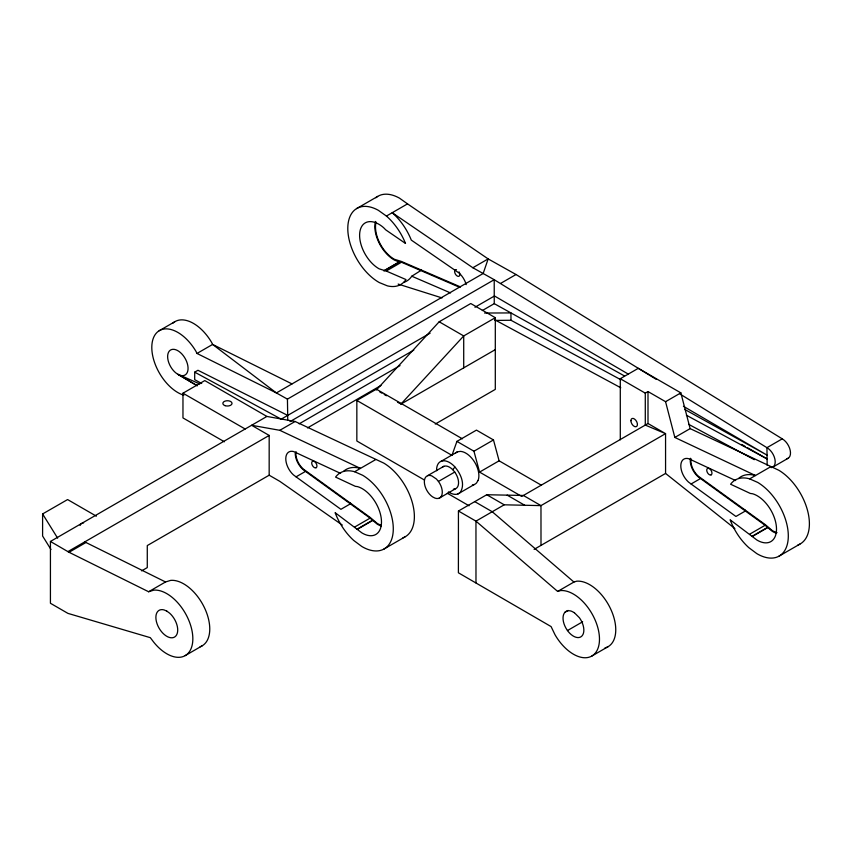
<?xml version="1.0" encoding="UTF-8"?>
<svg xmlns="http://www.w3.org/2000/svg" width="852" height="852" viewBox="0 0 852 852"><rect width="100%" height="100%" fill="white"/><g stroke="black" fill="none" stroke-linecap="round" stroke-linejoin="round"><path stroke-width="1.28" d="M96.351 516.163L67.596 499.56L42.6 513.948L42.6 536.014L50.982 549.508M50.438 541.457L50.428 603.269L67.947 613.387L150.303 637.669L153.775 642.227A36.828 21.257 60 0 0 192.84 638.744A36.828 21.257 60 0 0 153.775 590.148L148.621 591.746L69.044 552.277L50.438 541.457L266.9 416.447L295.122 421.484L383.805 463.115A43.921 25.358 60 0 1 412.666 503.883A43.921 25.358 60 0 1 402.932 537.825M266.9 416.447L204.799 380.588L182.967 393.198L182.967 417.927L224.427 441.794M141.613 570.872L147.279 567.592L147.279 545.568L269.168 475.203L269.179 435.436L251.606 425.276L279.818 430.313L360.449 468.387A43.921 25.358 60 0 0 343.686 471.22M458.44 511.008L458.397 572.789L551.095 626.593L555.025 634.772A36.828 21.257 60 0 0 590.17 656.839A36.828 21.257 60 0 0 594.771 619.212A36.828 21.257 60 0 0 560.414 590.585L557.655 591.437L475.959 521.136L458.44 511.008L486.758 494.735L523.394 495.47L540.977 505.619L540.999 545.386M424.402 480.006L356.839 441.006L356.839 400.44L376.371 389.162L376.371 389.96L439.185 321.779L470.762 303.525L495.31 317.69L495.3 389.385L435.265 424.051M482.328 310.543L494.256 303.653L494.213 279.701L472.849 267.741L392.218 212.712A43.921 25.358 60 0 1 411.292 240.094L458.94 272.959A14.878 8.584 60 0 1 466.204 284.6M541.265 485.161L499.102 460.815L493.478 439.941L476.46 430.111L456.928 441.389L451.954 455.351L356.839 400.44M421.495 270.105L411.772 276.218A43.921 25.358 60 0 1 403.923 282.342M478.11 480.379L476.534 482.956A18.414 10.629 60 0 1 472.381 484.958M400.898 403.326L400.898 404.125L463.712 335.944L495.31 317.69M442.241 467.397A12.684 7.327 60 0 1 452.657 469.612L454.979 467.12M645.294 425.467L645.283 393.145L647.999 391.558L665.561 401.686L674.837 437.449L755.468 475.522A43.921 25.358 60 0 0 738.705 478.355M456.928 441.389L473.946 451.219L479.57 472.093L521.733 496.439L647.999 423.519L647.999 391.558M356.562 208.612L377.649 196.439M159.154 330.768L174.777 321.747M386.425 216.057A43.921 25.358 60 0 1 405.499 243.438L385.775 229.891L383.538 227.612A27.211 15.709 60 0 0 359.736 232.852A27.211 15.709 60 0 0 379.14 268.838L386.233 271.032L405.978 279.562A43.921 25.358 60 0 1 387.34 285.846L379.321 282.576A43.921 25.358 60 0 1 347.797 229.071A43.921 25.358 60 0 1 378.373 210.327L386.425 216.057L407.522 203.873L488.153 258.912L516.024 274.514L782.242 438.844A11.513 6.646 60 0 1 790.187 450.261A11.513 6.646 60 0 1 786.545 458.791M183.883 395.232A36.828 21.257 60 0 1 152.732 340.033A36.828 21.257 60 0 1 195.971 351.375L196.993 353.452L212.617 344.432L292.012 383.911M201.711 383.485L194.693 379.672L194.693 372.154L197.952 370.269L287.699 415.403L287.699 420.419M383.858 270.755L399.087 261.969M384.114 270.861L399.343 262.065L401.462 262.235L459.995 287.465M386.233 271.032L401.462 262.235M472.849 267.741L488.153 258.912L483.159 273.503L276.389 392.942L196.993 353.452M172.988 323.089A36.828 21.257 60 0 1 211.594 342.355L212.617 344.432L276.389 392.942L287.433 399.13L494.213 279.701L656.391 379.438M500.731 283.343L516.024 274.514M430.153 333.132L281.192 419.163L194.693 372.154M474.958 307.252L494.479 295.974L628.478 374.209M290 421.602L413.795 350.119M67.947 551.585L269.179 435.436M279.818 430.313L295.122 421.484M69.044 552.277L85.967 542.5L165.533 581.969L170.698 580.382A36.828 21.257 60 0 1 205.183 609.297A36.828 21.257 60 0 1 200.113 646.764M299.169 423.827L400.035 365.593M307.497 427.917L381.014 385.455M400.898 404.125L495.3 349.629M340.63 473.414L293.727 451.592A14.878 8.584 60 0 0 285.782 458.589A14.878 8.584 60 0 0 293.418 474.873L296.059 476.843L305.495 471.401L370.087 518.133L377.18 524.129A27.211 15.709 60 0 0 381.185 526.025M354.656 471.731L362.707 475.299A43.921 25.358 60 0 1 393.283 529.348A43.921 25.358 60 0 1 361.759 546.452L353.74 540.466A43.921 25.358 60 0 1 335.113 512.67L361.94 532.926A27.211 15.709 60 0 0 381.355 519.347A27.211 15.709 60 0 0 357.542 486.62L355.316 486.322L335.582 477.088A43.921 25.358 60 0 1 354.656 471.731L375.753 459.547M148.621 591.746L165.533 581.969M436.693 470.719L436.629 468.781A18.414 10.629 60 0 1 441.219 461.23L457.503 451.826L460.368 451.379A18.414 10.629 60 0 1 474.66 462.167A18.414 10.629 60 0 1 478.11 480.379M427.555 475.704L443.828 466.31M473.946 451.219L493.478 439.941M354.858 526.93L370.087 518.133M438.46 481.455L436.384 479.005L431.762 475.874A12.684 7.327 60 0 0 424.36 482.253A12.684 7.327 60 0 0 432.539 496.844L434.882 498.069A12.684 7.327 60 0 0 442.082 494.267A12.684 7.327 60 0 0 438.46 481.455L454.734 472.061L452.657 469.612M356.977 529.209L372.207 520.412M357.222 529.401L372.462 520.604M620.299 439.813L620.288 378.714L638.297 368.32L680.854 392.868L690.141 428.62L778.824 470.261A43.921 25.358 60 0 1 807.685 511.03A43.921 25.358 60 0 1 797.951 544.971M479.57 472.093L499.102 460.815M439.089 498.239L455.362 488.835M457.971 493.926L474.245 484.522M185.214 655.603L202.137 645.827M383.858 549.103L404.945 536.92M665.561 401.686L680.854 392.868M734.903 528.613L665.572 473.435L665.561 433.647L540.977 505.619L504.214 504.81L475.959 521.136L475.98 582.938M674.837 437.449L690.141 428.62M665.572 473.435L534.108 549.37M735.649 480.56L688.757 458.727A14.878 8.584 60 0 0 680.801 465.735A14.878 8.584 60 0 0 688.437 482.008L691.078 483.989L700.514 478.536L765.107 525.279L772.2 531.265A27.211 15.709 60 0 0 776.215 533.171M782.242 438.844L766.949 447.683L767.173 465.33M749.675 478.867L757.737 482.434A43.921 25.358 60 0 1 788.302 536.494A43.921 25.358 60 0 1 756.778 553.598L748.759 547.602A43.921 25.358 60 0 1 730.132 519.805L756.959 540.062A27.211 15.709 60 0 0 776.374 526.493A27.211 15.709 60 0 0 752.561 493.755L750.335 493.457L730.601 484.224A43.921 25.358 60 0 1 749.675 478.867L770.772 466.694M557.655 591.437L573.928 582.044L576.697 581.192A36.828 21.257 60 0 1 611.555 610.98A36.828 21.257 60 0 1 605.016 647.914M772.913 467.066L788.207 458.227M564.908 612.322L568.156 610.437M567.464 630.555L582.651 621.779M749.877 534.076L765.107 525.279M751.996 536.355L767.226 527.558M752.252 536.536L767.482 527.739M591.852 656.04L608.126 646.647M778.877 556.239L799.975 544.066M441.219 461.23L444.094 460.772A18.414 10.629 60 0 1 454.041 466.012C460.197 472.668 465.81 483.787 460.261 492.349A18.414 10.629 60 0 1 448.461 491.902M495.15 320.427L510.987 320.267L620.916 379.779M484.575 313.025L510.944 312.929L510.987 320.267M398.15 284.078L442.039 297.923M399.343 262.065L394.38 260.041A27.211 15.709 60 0 1 375.423 221.456M645.294 425.095L665.561 433.647L647.999 423.519M180.486 375.412L177.844 374.284A14.441 8.339 60 0 1 168.59 352.164A14.441 8.339 60 0 1 185.672 359.427A14.441 8.339 60 0 1 180.486 375.412L199.762 383.954M459.952 286.687L401.292 261.404L394.37 259.274A26.284 15.176 60 0 1 376.052 222.01M411.772 276.218L450.559 292.918M620.757 387.756L494.746 319.766M688.704 424.349L754.308 459.675M686.403 415.233L767.088 458.908L747.46 447.726M494.256 303.653L624.505 375.977M684.763 409.439L767.045 455.128L683.442 406.308M741.677 444.424L745.149 446.405M620.288 378.714L645.283 393.145M439.185 321.779L463.712 335.944L463.712 367.872M376.371 389.162L462.37 438.812M379.715 391.888L381.941 393.177M384.177 394.465L386.403 395.754M397.554 402.197L399.78 403.475M507.174 495.14L524.704 505.257M486.758 494.735L504.214 504.81M474.777 501.647L492.232 511.732L573.928 582.044M447.3 493.233L469.058 505.79M182.967 393.198L245.163 429.003M269.168 475.203L279.818 481.348L342.302 525.056M197.142 385.668L177.844 374.284L197.206 385.754M680.088 394.061L766.949 447.683A11.513 6.646 60 0 1 774.894 459.1A11.513 6.646 60 0 1 771.241 467.62M84.88 541.829L85.967 542.5M407.522 203.873L399.471 198.143A43.921 25.358 60 0 0 375.849 197.739M691.078 483.989L735.926 516.461L745.362 511.008L745.085 510.028M296.059 476.843L340.906 509.326L350.342 503.873L350.055 502.882M700.514 478.536L697.884 476.566A14.878 8.584 60 0 1 690.429 458.28M305.495 471.401L302.865 469.42A14.878 8.584 60 0 1 295.218 453.147M42.6 513.948L57.638 538.155M287.433 399.13L287.699 415.403M80.184 525.439A4.601 2.662 0 0 1 80.344 524.747M80.802 524.108A4.601 2.662 0 0 1 83.602 522.872M454.734 472.061A12.684 7.327 60 0 1 453.392 489.154M691.068 458.802A13.951 8.051 60 0 0 700.61 477.844L765.288 524.64L772.21 530.519A26.284 15.176 60 0 0 777.024 532.649M296.049 451.656A13.951 8.051 60 0 0 305.591 470.698L370.258 517.505L377.191 523.373A26.284 15.176 60 0 0 380.823 525.13M455.202 453.402A18.414 10.629 60 0 1 457.503 451.826M456.512 269.69A3.685 2.13 60 0 0 455.405 274.11L455.958 274.887A3.685 2.13 60 0 0 458.557 276.346L459.09 276.165A3.685 2.13 60 0 0 459.036 271.884M316.145 467.716L315.602 467.876A3.685 2.13 60 0 1 312.993 466.321L312.46 465.533A3.685 2.13 60 0 1 312.514 461.305A3.685 2.13 60 0 1 316.198 463.499A3.685 2.13 60 0 1 316.145 467.716M711.164 474.862L710.621 475.011A3.685 2.13 60 0 1 708.012 473.467L707.479 472.668A3.685 2.13 60 0 1 707.533 468.451A3.685 2.13 60 0 1 711.218 470.634A3.685 2.13 60 0 1 711.164 474.862M166.8 611.097L163.967 609.894A15.442 8.914 60 0 0 157.854 625.773A15.442 8.914 60 0 0 175.746 636.103A15.442 8.914 60 0 0 169.623 613.163L166.8 611.097M574.344 612.684L571.628 611.257A14.729 8.509 60 0 0 564.003 623.781A14.729 8.509 60 0 0 580.137 637.221A14.729 8.509 60 0 0 579.413 617.743L574.344 612.684M630.906 420.707A4.601 2.662 60 0 0 635.794 426.777A4.601 2.662 60 0 0 635.794 420.26A4.601 2.662 60 0 0 630.906 420.707M225.12 405.68A4.601 2.662 0 0 0 232.032 403.379A4.601 2.662 0 0 0 225.13 401.079A4.601 2.662 0 0 0 225.12 405.68"/></g></svg>
